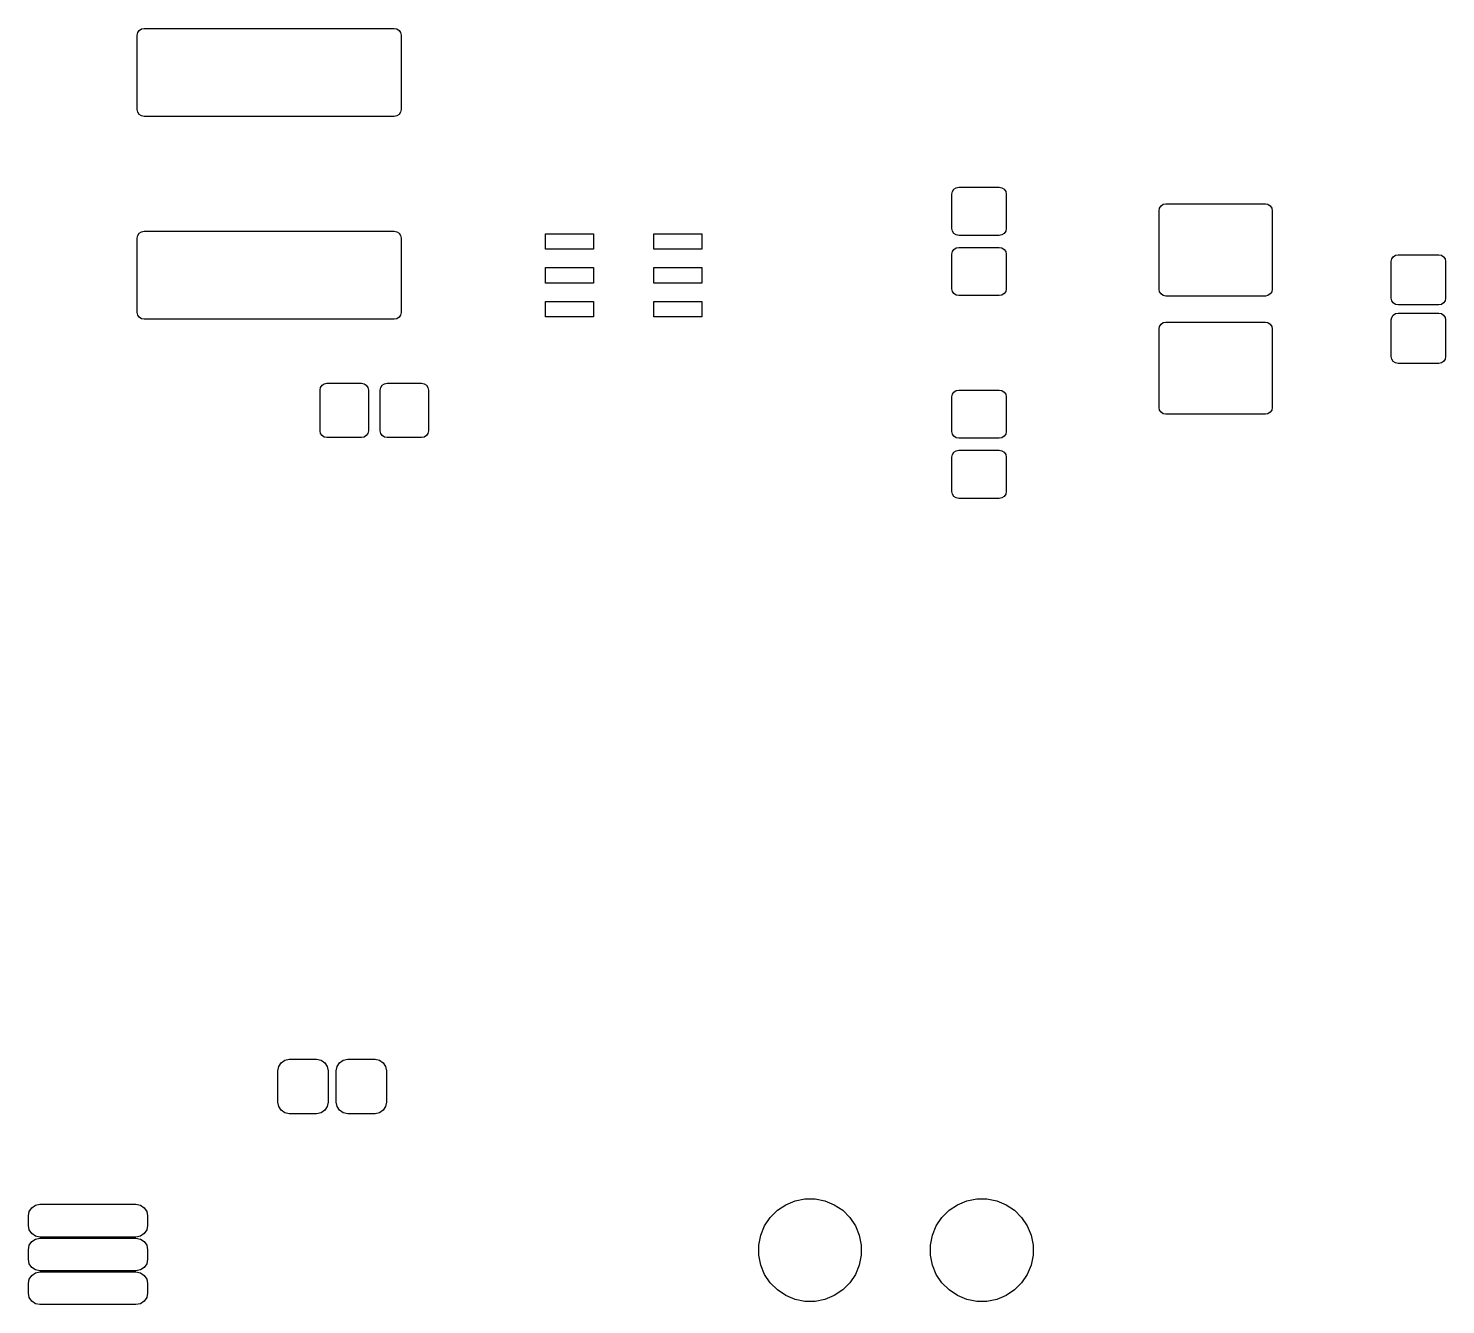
# Model space of a CAD drawing. Header units: inches. Extents: x 2.95 to 6.15, y -3.5 to -1.73.
# Drawn here: x 4.505 to 5.331, y -2.47 to -1.726 of the extents above; entities that cross this region are included whole.
import ezdxf

# ---------------------------------------------------------------- set-up
doc = ezdxf.new("R2010")
doc.units = ezdxf.units.IN
doc.header["$MEASUREMENT"] = 0
doc.layers.add('F.Mask', color=201, linetype='CONTINUOUS', true_color=0xd864ff)

msp = doc.modelspace()

# ---------------------------------------------------------------- linework, layer by layer
at = {"layer": 'F.Mask', "linetype": 'CONTINUOUS'}
for p, q in [((4.56882, -1.73031), (4.56912, -1.72878)), ((4.56882, -1.77362), (4.56882, -1.73031)), ((4.56912, -1.72878), (4.57, -1.72748)), ((4.57, -1.72748), (4.5713, -1.7266)), ((4.5713, -1.7266), (4.57283, -1.7263)), ((4.57283, -1.7263), (4.7185, -1.7263)), ((4.7185, -1.7263), (4.72004, -1.7266)), ((4.72004, -1.7266), (4.72134, -1.72748)), ((4.72134, -1.72748), (4.72221, -1.72878)), ((4.72221, -1.72878), (4.72252, -1.73031)), ((4.72252, -1.73031), (4.72252, -1.77362)), ((4.56912, -1.77516), (4.56882, -1.77362)), ((4.72252, -1.77362), (4.72221, -1.77516)), ((4.57, -1.77646), (4.56912, -1.77516)), ((4.5713, -1.77733), (4.57, -1.77646)), ((4.57283, -1.77764), (4.5713, -1.77733)), ((4.7185, -1.77764), (4.57283, -1.77764)), ((4.72004, -1.77733), (4.7185, -1.77764)), ((4.72134, -1.77646), (4.72004, -1.77733)), ((4.72221, -1.77516), (4.72134, -1.77646)), ((5.04323, -1.82283), (5.04353, -1.8213)), ((5.04323, -1.84291), (5.04323, -1.82283)), ((5.04353, -1.8213), (5.0444, -1.82)), ((5.0444, -1.82), (5.04571, -1.81912)), ((5.04571, -1.81912), (5.04724, -1.81882)), ((5.04724, -1.81882), (5.07087, -1.81882)), ((5.07087, -1.81882), (5.0724, -1.81912)), ((5.0724, -1.81912), (5.07371, -1.82)), ((5.07371, -1.82), (5.07458, -1.8213)), ((5.07458, -1.8213), (5.07488, -1.82283)), ((5.07488, -1.82283), (5.07488, -1.84291)), ((5.1639, -1.83248), (5.1642, -1.83094)), ((5.1642, -1.83094), (5.16507, -1.82964)), ((5.16507, -1.82964), (5.16638, -1.82877)), ((5.16638, -1.82877), (5.16791, -1.82846)), ((5.16791, -1.82846), (5.22579, -1.82846)), ((5.22579, -1.82846), (5.22732, -1.82877)), ((5.22732, -1.82877), (5.22863, -1.82964)), ((5.22863, -1.82964), (5.2295, -1.83094)), ((5.2295, -1.83094), (5.2298, -1.83248)), ((5.1639, -1.87815), (5.1639, -1.83248)), ((5.2298, -1.83248), (5.2298, -1.87815)), ((4.56882, -1.84843), (4.56912, -1.84689)), ((4.56882, -1.89173), (4.56882, -1.84843)), ((4.56912, -1.84689), (4.57, -1.84559)), ((4.57, -1.84559), (4.5713, -1.84472)), ((4.5713, -1.84472), (4.57283, -1.84441)), ((4.57283, -1.84441), (4.7185, -1.84441)), ((4.7185, -1.84441), (4.72004, -1.84472)), ((4.72004, -1.84472), (4.72134, -1.84559)), ((4.72134, -1.84559), (4.72221, -1.84689)), ((4.72221, -1.84689), (4.72252, -1.84843)), ((4.72252, -1.84843), (4.72252, -1.89173)), ((4.80659, -1.85492), (4.80659, -1.84592)), ((4.80659, -1.84592), (4.83459, -1.84592)), ((4.83459, -1.84592), (4.83459, -1.85492)), ((4.86959, -1.85492), (4.86959, -1.84592)), ((4.86959, -1.84592), (4.89759, -1.84592)), ((4.89759, -1.84592), (4.89759, -1.85492)), ((5.04353, -1.84445), (5.04323, -1.84291)), ((5.0444, -1.84575), (5.04353, -1.84445)), ((5.04571, -1.84662), (5.0444, -1.84575)), ((5.04724, -1.84693), (5.04571, -1.84662)), ((5.07087, -1.84693), (5.04724, -1.84693)), ((5.0724, -1.84662), (5.07087, -1.84693)), ((5.07371, -1.84575), (5.0724, -1.84662)), ((5.07458, -1.84445), (5.07371, -1.84575)), ((5.07488, -1.84291), (5.07458, -1.84445)), ((4.83459, -1.85492), (4.80659, -1.85492)), ((4.89759, -1.85492), (4.86959, -1.85492)), ((5.04323, -1.85787), (5.04353, -1.85634)), ((5.04353, -1.85634), (5.0444, -1.85503)), ((5.0444, -1.85503), (5.04571, -1.85416)), ((5.04571, -1.85416), (5.04724, -1.85386)), ((5.04724, -1.85386), (5.07087, -1.85386)), ((5.07087, -1.85386), (5.0724, -1.85416)), ((5.0724, -1.85416), (5.07371, -1.85503)), ((5.07371, -1.85503), (5.07458, -1.85634)), ((5.07458, -1.85634), (5.07488, -1.85787)), ((5.04323, -1.87795), (5.04323, -1.85787)), ((5.07488, -1.85787), (5.07488, -1.87795)), ((5.29913, -1.86213), (5.29944, -1.86059)), ((5.29913, -1.88339), (5.29913, -1.86213)), ((5.29944, -1.86059), (5.30031, -1.85929)), ((5.30031, -1.85929), (5.30161, -1.85842)), ((5.30161, -1.85842), (5.30315, -1.85811)), ((5.30315, -1.85811), (5.32677, -1.85811)), ((5.32677, -1.85811), (5.32831, -1.85842)), ((5.32831, -1.85842), (5.32961, -1.85929)), ((5.32961, -1.85929), (5.33048, -1.86059)), ((5.33048, -1.86059), (5.33079, -1.86213)), ((5.33079, -1.86213), (5.33079, -1.88339)), ((4.80659, -1.87461), (4.80659, -1.86561)), ((4.80659, -1.86561), (4.83459, -1.86561)), ((4.83459, -1.86561), (4.83459, -1.87461)), ((4.86959, -1.87461), (4.86959, -1.86561)), ((4.86959, -1.86561), (4.89759, -1.86561)), ((4.89759, -1.86561), (4.89759, -1.87461)), ((4.83459, -1.87461), (4.80659, -1.87461)), ((4.89759, -1.87461), (4.86959, -1.87461)), ((5.04353, -1.87949), (5.04323, -1.87795)), ((5.0444, -1.88079), (5.04353, -1.87949)), ((5.04571, -1.88166), (5.0444, -1.88079)), ((5.04724, -1.88197), (5.04571, -1.88166)), ((5.0724, -1.88166), (5.07087, -1.88197)), ((5.07371, -1.88079), (5.0724, -1.88166)), ((5.07458, -1.87949), (5.07371, -1.88079)), ((5.07488, -1.87795), (5.07458, -1.87949)), ((5.1642, -1.87969), (5.1639, -1.87815)), ((5.16507, -1.88099), (5.1642, -1.87969)), ((5.16638, -1.88186), (5.16507, -1.88099)), ((5.22863, -1.88099), (5.22732, -1.88186)), ((5.2295, -1.87969), (5.22863, -1.88099)), ((5.2298, -1.87815), (5.2295, -1.87969)), ((4.80659, -1.8943), (4.80659, -1.8853)), ((4.80659, -1.8853), (4.83459, -1.8853)), ((4.83459, -1.8853), (4.83459, -1.8943)), ((4.86959, -1.8943), (4.86959, -1.8853)), ((4.86959, -1.8853), (4.89759, -1.8853)), ((4.89759, -1.8853), (4.89759, -1.8943)), ((5.07087, -1.88197), (5.04724, -1.88197)), ((5.16791, -1.88217), (5.16638, -1.88186)), ((5.22579, -1.88217), (5.16791, -1.88217)), ((5.22732, -1.88186), (5.22579, -1.88217)), ((5.29944, -1.88492), (5.29913, -1.88339)), ((5.30031, -1.88623), (5.29944, -1.88492)), ((5.30161, -1.8871), (5.30031, -1.88623)), ((5.30315, -1.8874), (5.30161, -1.8871)), ((5.32677, -1.8874), (5.30315, -1.8874)), ((5.32831, -1.8871), (5.32677, -1.8874)), ((5.32961, -1.88623), (5.32831, -1.8871)), ((5.33048, -1.88492), (5.32961, -1.88623)), ((5.33079, -1.88339), (5.33048, -1.88492)), ((4.56912, -1.89327), (4.56882, -1.89173)), ((4.57, -1.89457), (4.56912, -1.89327)), ((4.5713, -1.89544), (4.57, -1.89457)), ((4.57283, -1.89575), (4.5713, -1.89544)), ((4.7185, -1.89575), (4.57283, -1.89575)), ((4.72004, -1.89544), (4.7185, -1.89575)), ((4.72134, -1.89457), (4.72004, -1.89544)), ((4.72221, -1.89327), (4.72134, -1.89457)), ((4.72252, -1.89173), (4.72221, -1.89327)), ((4.83459, -1.8943), (4.80659, -1.8943)), ((4.89759, -1.8943), (4.86959, -1.8943)), ((5.16507, -1.89854), (5.16638, -1.89767)), ((5.16638, -1.89767), (5.16791, -1.89736)), ((5.16791, -1.89736), (5.22579, -1.89736)), ((5.22579, -1.89736), (5.22732, -1.89767)), ((5.22732, -1.89767), (5.22863, -1.89854)), ((5.29913, -1.89614), (5.29944, -1.8946)), ((5.29913, -1.9174), (5.29913, -1.89614)), ((5.29944, -1.8946), (5.30031, -1.8933)), ((5.30031, -1.8933), (5.30161, -1.89243)), ((5.30161, -1.89243), (5.30315, -1.89213)), ((5.30315, -1.89213), (5.32677, -1.89213)), ((5.32677, -1.89213), (5.32831, -1.89243)), ((5.32831, -1.89243), (5.32961, -1.8933)), ((5.32961, -1.8933), (5.33048, -1.8946)), ((5.33048, -1.8946), (5.33079, -1.89614)), ((5.33079, -1.89614), (5.33079, -1.9174)), ((5.1639, -1.90138), (5.1642, -1.89984)), ((5.1639, -1.94705), (5.1639, -1.90138)), ((5.1642, -1.89984), (5.16507, -1.89854)), ((5.22863, -1.89854), (5.2295, -1.89984)), ((5.2295, -1.89984), (5.2298, -1.90138)), ((5.2298, -1.90138), (5.2298, -1.94705)), ((5.29944, -1.91894), (5.29913, -1.9174)), ((5.30031, -1.92024), (5.29944, -1.91894)), ((5.30161, -1.92111), (5.30031, -1.92024)), ((5.30315, -1.92142), (5.30161, -1.92111)), ((5.32677, -1.92142), (5.30315, -1.92142)), ((5.32831, -1.92111), (5.32677, -1.92142)), ((5.32961, -1.92024), (5.32831, -1.92111)), ((5.33048, -1.91894), (5.32961, -1.92024)), ((5.33079, -1.9174), (5.33048, -1.91894)), ((4.67531, -1.93701), (4.67562, -1.93547)), ((4.67531, -1.96063), (4.67531, -1.93701)), ((4.67562, -1.93547), (4.67649, -1.93417)), ((4.67649, -1.93417), (4.67779, -1.9333)), ((4.67779, -1.9333), (4.67933, -1.93299)), ((4.67933, -1.93299), (4.69941, -1.93299)), ((4.69941, -1.93299), (4.70095, -1.9333)), ((4.70095, -1.9333), (4.70225, -1.93417)), ((4.70225, -1.93417), (4.70312, -1.93547)), ((4.70312, -1.93547), (4.70343, -1.93701)), ((4.70343, -1.93701), (4.70343, -1.96063)), ((4.71035, -1.93701), (4.71066, -1.93547)), ((4.71035, -1.96063), (4.71035, -1.93701)), ((4.71066, -1.93547), (4.71153, -1.93417)), ((4.71153, -1.93417), (4.71283, -1.9333)), ((4.71283, -1.9333), (4.71437, -1.93299)), ((4.71437, -1.93299), (4.73445, -1.93299)), ((4.73445, -1.93299), (4.73599, -1.9333)), ((4.73599, -1.9333), (4.73729, -1.93417)), ((4.73729, -1.93417), (4.73816, -1.93547)), ((4.73816, -1.93547), (4.73846, -1.93701)), ((4.73846, -1.93701), (4.73846, -1.96063)), ((5.04323, -1.94094), (5.04353, -1.93941)), ((5.04353, -1.93941), (5.0444, -1.93811)), ((5.0444, -1.93811), (5.04571, -1.93723)), ((5.04571, -1.93723), (5.04724, -1.93693)), ((5.04724, -1.93693), (5.07087, -1.93693)), ((5.07087, -1.93693), (5.0724, -1.93723)), ((5.0724, -1.93723), (5.07371, -1.93811)), ((5.07371, -1.93811), (5.07458, -1.93941)), ((5.07458, -1.93941), (5.07488, -1.94094)), ((5.04323, -1.96102), (5.04323, -1.94094)), ((5.07488, -1.94094), (5.07488, -1.96102)), ((5.1642, -1.94858), (5.1639, -1.94705)), ((5.2298, -1.94705), (5.2295, -1.94858)), ((5.16507, -1.94989), (5.1642, -1.94858)), ((5.16638, -1.95076), (5.16507, -1.94989)), ((5.16791, -1.95106), (5.16638, -1.95076)), ((5.22579, -1.95106), (5.16791, -1.95106)), ((5.22732, -1.95076), (5.22579, -1.95106)), ((5.22863, -1.94989), (5.22732, -1.95076)), ((5.2295, -1.94858), (5.22863, -1.94989)), ((4.67562, -1.96217), (4.67531, -1.96063)), ((4.67649, -1.96347), (4.67562, -1.96217)), ((4.67779, -1.96434), (4.67649, -1.96347)), ((4.67933, -1.96465), (4.67779, -1.96434)), ((4.70095, -1.96434), (4.69941, -1.96465)), ((4.70225, -1.96347), (4.70095, -1.96434)), ((4.70312, -1.96217), (4.70225, -1.96347)), ((4.70343, -1.96063), (4.70312, -1.96217)), ((4.71066, -1.96217), (4.71035, -1.96063)), ((4.71153, -1.96347), (4.71066, -1.96217)), ((4.71283, -1.96434), (4.71153, -1.96347)), ((4.71437, -1.96465), (4.71283, -1.96434)), ((4.73599, -1.96434), (4.73445, -1.96465)), ((4.73729, -1.96347), (4.73599, -1.96434)), ((4.73816, -1.96217), (4.73729, -1.96347)), ((4.73846, -1.96063), (4.73816, -1.96217)), ((5.04353, -1.96256), (5.04323, -1.96102)), ((5.0444, -1.96386), (5.04353, -1.96256)), ((5.04571, -1.96473), (5.0444, -1.96386)), ((5.07371, -1.96386), (5.0724, -1.96473)), ((5.07458, -1.96256), (5.07371, -1.96386)), ((5.07488, -1.96102), (5.07458, -1.96256)), ((4.69941, -1.96465), (4.67933, -1.96465)), ((4.73445, -1.96465), (4.71437, -1.96465)), ((5.0444, -1.97314), (5.04571, -1.97227)), ((5.04724, -1.96504), (5.04571, -1.96473)), ((5.04571, -1.97227), (5.04724, -1.97197)), ((5.07087, -1.96504), (5.04724, -1.96504)), ((5.04724, -1.97197), (5.07087, -1.97197)), ((5.0724, -1.96473), (5.07087, -1.96504)), ((5.07087, -1.97197), (5.0724, -1.97227)), ((5.0724, -1.97227), (5.07371, -1.97314)), ((5.04323, -1.97598), (5.04353, -1.97445)), ((5.04323, -1.99606), (5.04323, -1.97598)), ((5.04353, -1.97445), (5.0444, -1.97314)), ((5.07371, -1.97314), (5.07458, -1.97445)), ((5.07458, -1.97445), (5.07488, -1.97598)), ((5.07488, -1.97598), (5.07488, -1.99606)), ((5.04353, -1.9976), (5.04323, -1.99606)), ((5.07488, -1.99606), (5.07458, -1.9976)), ((5.0444, -1.9989), (5.04353, -1.9976)), ((5.04571, -1.99977), (5.0444, -1.9989)), ((5.04724, -2.00008), (5.04571, -1.99977)), ((5.07087, -2.00008), (5.04724, -2.00008)), ((5.0724, -1.99977), (5.07087, -2.00008)), ((5.07371, -1.9989), (5.0724, -1.99977)), ((5.07458, -1.9976), (5.07371, -1.9989)), ((4.65266, -2.32865), (4.65483, -2.3272)), ((4.65483, -2.3272), (4.65738, -2.32669)), ((4.65738, -2.32669), (4.67333, -2.32669)), ((4.67333, -2.32669), (4.67588, -2.3272)), ((4.67588, -2.3272), (4.67805, -2.32865)), ((4.68668, -2.32865), (4.68884, -2.3272)), ((4.68884, -2.3272), (4.6914, -2.32669)), ((4.6914, -2.32669), (4.70734, -2.32669)), ((4.70734, -2.32669), (4.7099, -2.3272)), ((4.7099, -2.3272), (4.71206, -2.32865)), ((4.65071, -2.33337), (4.65122, -2.33081)), ((4.65071, -2.35167), (4.65071, -2.33337)), ((4.65122, -2.33081), (4.65266, -2.32865)), ((4.67805, -2.32865), (4.67949, -2.33081)), ((4.67949, -2.33081), (4.68, -2.33337)), ((4.68, -2.33337), (4.68, -2.35167)), ((4.68472, -2.33337), (4.68523, -2.33081)), ((4.68472, -2.35167), (4.68472, -2.33337)), ((4.68523, -2.33081), (4.68668, -2.32865)), ((4.71206, -2.32865), (4.71351, -2.33081)), ((4.71351, -2.33081), (4.71402, -2.33337)), ((4.71402, -2.33337), (4.71402, -2.35167)), ((4.65122, -2.35423), (4.65071, -2.35167)), ((4.68, -2.35167), (4.67949, -2.35423)), ((4.68523, -2.35423), (4.68472, -2.35167)), ((4.71402, -2.35167), (4.71351, -2.35423)), ((4.65266, -2.35639), (4.65122, -2.35423)), ((4.65483, -2.35784), (4.65266, -2.35639)), ((4.65738, -2.35835), (4.65483, -2.35784)), ((4.67333, -2.35835), (4.65738, -2.35835)), ((4.67588, -2.35784), (4.67333, -2.35835)), ((4.67805, -2.35639), (4.67588, -2.35784)), ((4.67949, -2.35423), (4.67805, -2.35639)), ((4.68668, -2.35639), (4.68523, -2.35423)), ((4.68884, -2.35784), (4.68668, -2.35639)), ((4.6914, -2.35835), (4.68884, -2.35784)), ((4.70734, -2.35835), (4.6914, -2.35835)), ((4.7099, -2.35784), (4.70734, -2.35835)), ((4.71206, -2.35639), (4.7099, -2.35784)), ((4.71351, -2.35423), (4.71206, -2.35639)), ((4.94649, -2.41134), (4.95192, -2.40909)), ((4.95192, -2.40909), (4.95769, -2.40794)), ((4.95769, -2.40794), (4.96357, -2.40794)), ((4.96357, -2.40794), (4.96934, -2.40909)), ((4.96934, -2.40909), (4.97477, -2.41134)), ((5.04649, -2.41134), (5.05192, -2.40909)), ((5.05192, -2.40909), (5.05769, -2.40794)), ((5.05769, -2.40794), (5.06357, -2.40794)), ((5.06357, -2.40794), (5.06934, -2.40909)), ((5.06934, -2.40909), (5.07477, -2.41134)), ((4.50543, -2.41791), (4.50595, -2.41532)), ((4.50543, -2.42343), (4.50543, -2.41791)), ((4.50595, -2.41532), (4.50742, -2.41313)), ((4.50742, -2.41313), (4.50961, -2.41166)), ((4.50961, -2.41166), (4.5122, -2.41114)), ((4.5122, -2.41114), (4.56811, -2.41114)), ((4.56811, -2.41114), (4.5707, -2.41166)), ((4.5707, -2.41166), (4.5729, -2.41313)), ((4.5729, -2.41313), (4.57437, -2.41532)), ((4.57437, -2.41532), (4.57488, -2.41791)), ((4.57488, -2.41791), (4.57488, -2.42343)), ((4.93744, -2.41876), (4.9416, -2.4146)), ((4.9416, -2.4146), (4.94649, -2.41134)), ((4.97477, -2.41134), (4.97966, -2.4146)), ((4.97966, -2.4146), (4.98382, -2.41876)), ((5.03744, -2.41876), (5.0416, -2.4146)), ((5.0416, -2.4146), (5.04649, -2.41134)), ((5.07477, -2.41134), (5.07966, -2.4146)), ((5.07966, -2.4146), (5.08382, -2.41876)), ((4.50595, -2.42602), (4.50543, -2.42343)), ((4.50742, -2.42821), (4.50595, -2.42602)), ((4.57437, -2.42602), (4.5729, -2.42821)), ((4.57488, -2.42343), (4.57437, -2.42602)), ((4.93192, -2.42909), (4.93417, -2.42365)), ((4.93417, -2.42365), (4.93744, -2.41876)), ((4.98382, -2.41876), (4.98709, -2.42365)), ((4.98709, -2.42365), (4.98934, -2.42909)), ((5.03192, -2.42909), (5.03417, -2.42365)), ((5.03417, -2.42365), (5.03744, -2.41876)), ((5.08382, -2.41876), (5.08709, -2.42365)), ((5.08709, -2.42365), (5.08934, -2.42909)), ((4.50595, -2.43501), (4.50742, -2.43281)), ((4.50961, -2.42968), (4.50742, -2.42821)), ((4.50742, -2.43281), (4.50961, -2.43134)), ((4.5122, -2.4302), (4.50961, -2.42968)), ((4.50961, -2.43134), (4.5122, -2.43083)), ((4.56811, -2.4302), (4.5122, -2.4302)), ((4.5122, -2.43083), (4.56811, -2.43083)), ((4.5707, -2.42968), (4.56811, -2.4302)), ((4.56811, -2.43083), (4.5707, -2.43134)), ((4.5729, -2.42821), (4.5707, -2.42968)), ((4.5707, -2.43134), (4.5729, -2.43281)), ((4.5729, -2.43281), (4.57437, -2.43501)), ((4.93077, -2.43485), (4.93192, -2.42909)), ((4.98934, -2.42909), (4.99049, -2.43485)), ((5.03077, -2.43485), (5.03192, -2.42909)), ((5.08934, -2.42909), (5.09049, -2.43485)), ((4.50543, -2.4376), (4.50595, -2.43501)), ((4.50543, -2.44311), (4.50543, -2.4376)), ((4.57437, -2.43501), (4.57488, -2.4376)), ((4.57488, -2.4376), (4.57488, -2.44311)), ((4.93077, -2.44074), (4.93077, -2.43485)), ((4.93192, -2.4465), (4.93077, -2.44074)), ((4.99049, -2.44074), (4.98934, -2.4465)), ((4.99049, -2.43485), (4.99049, -2.44074)), ((5.03077, -2.44074), (5.03077, -2.43485)), ((5.03192, -2.4465), (5.03077, -2.44074)), ((5.09049, -2.44074), (5.08934, -2.4465)), ((5.09049, -2.43485), (5.09049, -2.44074)), ((4.50595, -2.4457), (4.50543, -2.44311)), ((4.50742, -2.4479), (4.50595, -2.4457)), ((4.50961, -2.44937), (4.50742, -2.4479)), ((4.50742, -2.4525), (4.50961, -2.45103)), ((4.5122, -2.44988), (4.50961, -2.44937)), ((4.50961, -2.45103), (4.5122, -2.45051)), ((4.56811, -2.44988), (4.5122, -2.44988)), ((4.5122, -2.45051), (4.56811, -2.45051)), ((4.5707, -2.44937), (4.56811, -2.44988)), ((4.56811, -2.45051), (4.5707, -2.45103)), ((4.5729, -2.4479), (4.5707, -2.44937)), ((4.5707, -2.45103), (4.5729, -2.4525)), ((4.57437, -2.4457), (4.5729, -2.4479)), ((4.57488, -2.44311), (4.57437, -2.4457)), ((4.93417, -2.45194), (4.93192, -2.4465)), ((4.98934, -2.4465), (4.98709, -2.45194)), ((5.03417, -2.45194), (5.03192, -2.4465)), ((5.08934, -2.4465), (5.08709, -2.45194)), ((4.50543, -2.45728), (4.50595, -2.45469)), ((4.50543, -2.4628), (4.50543, -2.45728)), ((4.50595, -2.45469), (4.50742, -2.4525)), ((4.5729, -2.4525), (4.57437, -2.45469)), ((4.57437, -2.45469), (4.57488, -2.45728)), ((4.57488, -2.45728), (4.57488, -2.4628)), ((4.93744, -2.45683), (4.93417, -2.45194)), ((4.9416, -2.46099), (4.93744, -2.45683)), ((4.98382, -2.45683), (4.97966, -2.46099)), ((4.98709, -2.45194), (4.98382, -2.45683)), ((5.03744, -2.45683), (5.03417, -2.45194)), ((5.0416, -2.46099), (5.03744, -2.45683)), ((5.08382, -2.45683), (5.07966, -2.46099)), ((5.08709, -2.45194), (5.08382, -2.45683)), ((4.50595, -2.46539), (4.50543, -2.4628)), ((4.50742, -2.46758), (4.50595, -2.46539)), ((4.50961, -2.46905), (4.50742, -2.46758)), ((4.5729, -2.46758), (4.5707, -2.46905)), ((4.57437, -2.46539), (4.5729, -2.46758)), ((4.57488, -2.4628), (4.57437, -2.46539)), ((4.94649, -2.46425), (4.9416, -2.46099)), ((4.95192, -2.4665), (4.94649, -2.46425)), ((4.95769, -2.46765), (4.95192, -2.4665)), ((4.96357, -2.46765), (4.95769, -2.46765)), ((4.96934, -2.4665), (4.96357, -2.46765)), ((4.97477, -2.46425), (4.96934, -2.4665)), ((4.97966, -2.46099), (4.97477, -2.46425)), ((5.04649, -2.46425), (5.0416, -2.46099)), ((5.05192, -2.4665), (5.04649, -2.46425)), ((5.05769, -2.46765), (5.05192, -2.4665)), ((5.06357, -2.46765), (5.05769, -2.46765)), ((5.06934, -2.4665), (5.06357, -2.46765)), ((5.07477, -2.46425), (5.06934, -2.4665)), ((5.07966, -2.46099), (5.07477, -2.46425)), ((4.5122, -2.46957), (4.50961, -2.46905)), ((4.56811, -2.46957), (4.5122, -2.46957)), ((4.5707, -2.46905), (4.56811, -2.46957))]:
    msp.add_line(p, q, dxfattribs=at)

doc.saveas('drawing.dxf')
